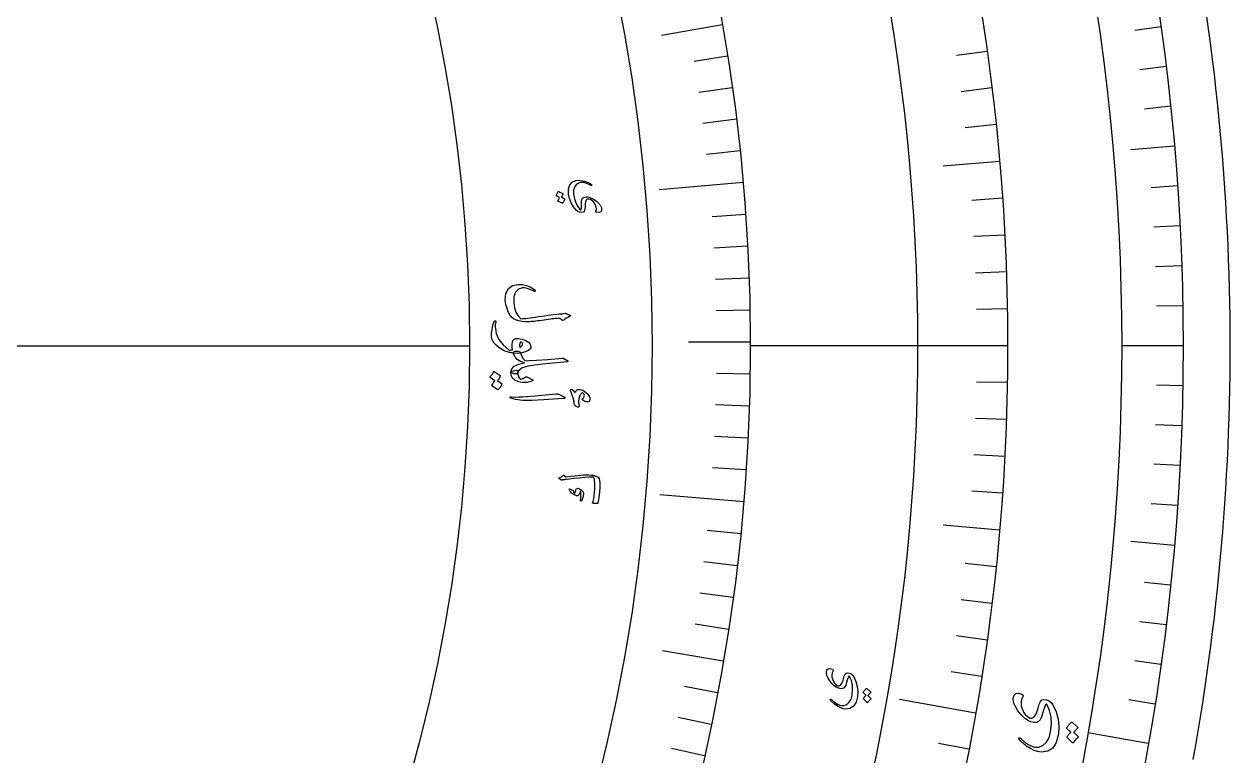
# Model space of a CAD drawing. Header units: millimetres. Extents: x -92 to 92, y -92 to 120.
# Drawn here: x 44.82 to 92.5, y -16.23 to 12.73 of the extents above; entities that cross this region are included whole.
import ezdxf

# ---------------------------------------------------------------- set-up
doc = ezdxf.new("R2010")
doc.units = ezdxf.units.MM
for name, color, linetype in [('CUT_OUTER', 1, 'Continuous'), ('ENGRAVE', 7, 'Continuous'), ('ENGRAVE_FINE', 8, 'Continuous'), ('TEXT', 5, 'Continuous')]:
    doc.layers.add(name, color=color, linetype=linetype)

msp = doc.modelspace()

# ---------------------------------------------------------------- linework, layer by layer
at = {"layer": 'CUT_OUTER'}
msp.add_lwpolyline([(91.5804, 13.0109), (91.6585, 12.4487), (91.7332, 11.8861), (91.8044, 11.323), (91.8721, 10.7595), (91.9364, 10.1956), (91.9972, 9.6313), (92.0546, 9.0666), (92.1085, 8.5016), (92.1589, 7.9363), (92.2059, 7.3706), (92.2494, 6.8047), (92.2894, 6.2386), (92.3259, 5.6722), (92.359, 5.1056), (92.3886, 4.5388), (92.4147, 3.9718), (92.4373, 3.4047), (92.4565, 2.8374), (92.4721, 2.2701), (92.4843, 1.7026), (92.493, 1.1351), (92.4983, 0.5676), (92.5, 0), (92.4983, -0.5676), (92.493, -1.1351), (92.4843, -1.7026), (92.4721, -2.2701), (92.4565, -2.8374), (92.4373, -3.4047), (92.4147, -3.9718), (92.3886, -4.5388), (92.359, -5.1056), (92.3259, -5.6722), (92.2894, -6.2386), (92.2494, -6.8047), (92.2059, -7.3706), (92.1589, -7.9363), (92.1085, -8.5016), (92.0546, -9.0666), (91.9972, -9.6313), (91.9364, -10.1956), (91.8721, -10.7595), (91.8044, -11.323), (91.7332, -11.8861), (91.6585, -12.4487), (91.5804, -13.0109), (91.4988, -13.5726), (91.4138, -14.1337), (91.3254, -14.6944), (91.2335, -15.2545), (91.1382, -15.814), (91.0394, -16.3729)], dxfattribs=at)
at = {"layer": 'ENGRAVE'}
for points in [[(72.4324, 12.7006), (70.0271, 12.2789)], [(90.305, 7.9007), (88.5773, 7.7495)], [(83.3939, 7.296), (81.164, 7.1009)], [(73.2535, 6.4562), (69.9364, 6.1639)], [(-62.4375, 0), (62.4375, 0)], [(73.5374, 0.1464), (71.0954, 0.1416)], [(83.7125, 0), (73.5375, 0)], [(90.65, 0), (88.2219, 0)], [(73.2771, -6.1826), (69.9589, -5.9026)], [(83.3939, -7.296), (81.164, -7.1009)], [(90.305, -7.9007), (88.5773, -7.7495)], [(72.4701, -12.4837), (70.0636, -12.0691)], [(82.4407, -14.5365), (79.4346, -14.0065)], [(89.2728, -15.7412), (86.8816, -15.3196)]]:
    msp.add_lwpolyline(points, dxfattribs=at)
for radius in [90.65, 90.65, 88.2219, 83.7125, 83.7125, 80.1513, 73.5375, 73.5375, 69.6525, 62.4375, 62.4375]:
    msp.add_circle((0, 0), radius, dxfattribs=at)
at = {"layer": 'ENGRAVE_FINE'}
for points in [[(89.7678, 12.616), (88.7373, 12.4712)], [(72.6392, 11.4592), (71.3235, 11.2516)], [(82.8978, 11.6505), (81.6887, 11.4806)], [(89.9743, 11.0475), (88.9414, 10.9206)], [(72.8248, 10.2136), (71.5057, 10.0286)], [(83.0885, 10.202), (81.8766, 10.0532)], [(90.1534, 9.4755), (89.1185, 9.3667)], [(72.9891, 8.9644), (71.667, 8.802)], [(83.2539, 8.7503), (82.0396, 8.6227)], [(73.132, 7.7118), (71.8074, 7.5721)], [(90.4292, 6.3234), (89.3911, 6.2508)], [(83.5086, 5.8395), (82.2906, 5.7543)], [(73.3536, 5.1981), (72.0249, 5.1039)], [(83.5978, 4.3812), (82.3784, 4.3173)], [(90.5258, 4.7443), (89.4866, 4.6898)], [(73.432, 3.9376), (72.1019, 3.8663)], [(83.6615, 2.9215), (82.4412, 2.8789)], [(90.5948, 3.1636), (89.5548, 3.1273)], [(73.4888, 2.6753), (72.1577, 2.6268)], [(83.6998, 1.461), (82.4789, 1.4397)], [(90.6362, 1.5821), (89.5957, 1.5639)], [(73.524, 1.4114), (72.1922, 1.3859)], [(73.529, -1.1193), (72.1971, -1.099)], [(83.6998, -1.461), (82.4789, -1.4397)], [(90.6362, -1.5821), (89.5957, -1.5639)], [(73.4988, -2.3855), (72.1675, -2.3423)], [(83.6615, -2.9215), (82.4412, -2.8789)], [(90.5948, -3.1636), (89.5548, -3.1273)], [(73.4468, -3.6517), (72.1164, -3.5855)], [(83.5978, -4.3812), (82.3784, -4.3173)], [(90.5258, -4.7443), (89.4866, -4.6898)], [(73.3729, -4.9175), (72.0439, -4.8284)], [(83.5086, -5.8395), (82.2906, -5.7543)], [(90.4292, -6.3234), (89.3911, -6.2508)], [(73.1595, -7.4465), (71.8343, -7.3117)], [(73.02, -8.709), (71.6973, -8.5513)], [(83.2539, -8.7503), (82.0396, -8.6227)], [(90.1534, -9.4755), (89.1185, -9.3667)], [(72.8586, -9.9696), (71.5389, -9.789)], [(83.0885, -10.202), (81.8766, -10.0532)], [(89.9743, -11.0475), (88.9414, -10.9206)], [(72.6753, -11.228), (71.3589, -11.0246)], [(82.8978, -11.6505), (81.6887, -11.4806)], [(89.7678, -12.616), (88.7373, -12.4712)], [(82.6819, -13.0955), (81.4759, -12.9045)], [(72.2432, -13.7363), (70.9346, -13.4875)], [(89.5339, -14.1808), (88.5061, -14.018)], [(71.9944, -14.9856), (70.6904, -14.7142)], [(71.7239, -16.2311), (70.4247, -15.9371)], [(82.1745, -15.9731), (80.9759, -15.7401)]]:
    msp.add_lwpolyline(points, dxfattribs=at)
at = {"layer": 'TEXT'}
for points in [[(67.4348, 5.3355), (67.4519, 5.4049), (67.4467, 5.4805), (67.4192, 5.5621), (67.3694, 5.6496), (67.3242, 5.704), (67.272, 5.748), (67.2128, 5.7816), (67.1465, 5.8048), (67.1336, 5.8066), (67.1203, 5.8057), (67.1067, 5.8022), (67.0928, 5.796), (67.0512, 5.7592), (67.0223, 5.701), (67.0062, 5.6215), (67.0028, 5.5207), (67.0004, 5.4212), (66.987, 5.3481), (66.9628, 5.3013), (66.9279, 5.2808), (66.852, 5.2729), (66.7832, 5.2824), (66.7213, 5.3094), (66.6665, 5.3537), (66.5482, 5.4987), (66.4565, 5.6555), (66.3915, 5.8244), (66.3529, 6.0055), (66.3486, 6.2067), (66.3953, 6.362), (66.4933, 6.4717), (66.6428, 6.5357), (66.7273, 6.5469), (66.8204, 6.5437), (66.9223, 6.5263), (67.033, 6.4943), (67.0641, 6.4825), (67.0941, 6.4701), (67.1231, 6.4572), (67.1512, 6.4439), (67.1784, 6.4299), (67.2048, 6.4151), (67.2306, 6.3997), (67.2556, 6.3835), (67.2661, 6.3745), (67.2709, 6.366), (67.2698, 6.358), (67.2629, 6.3505), (67.2539, 6.3459), (67.2446, 6.3441), (67.2351, 6.3451), (67.2253, 6.3491), (67.0794, 6.4215), (66.9503, 6.4602), (66.838, 6.4653), (66.7427, 6.437), (66.6461, 6.3665), (66.5823, 6.2707), (66.5511, 6.1495), (66.5524, 6.0028), (66.584, 5.8175), (66.6371, 5.6527), (66.7119, 5.5082), (66.8086, 5.3839), (66.8165, 5.3766), (66.8241, 5.3742), (66.8312, 5.3767), (66.8379, 5.3841), (66.8492, 5.413), (66.8567, 5.4623), (66.8605, 5.5318), (66.8603, 5.6215), (66.8638, 5.7132), (66.8789, 5.7843), (66.9057, 5.8348), (66.9443, 5.8646), (66.9912, 5.881), (67.0412, 5.8888), (67.0944, 5.888), (67.1506, 5.8785), (67.2627, 5.8415), (67.3678, 5.7856), (67.4658, 5.7107), (67.5566, 5.6169), (67.5783, 5.5917), (67.5974, 5.567), (67.6138, 5.5429), (67.6275, 5.5194), (67.6386, 5.4966), (67.6474, 5.4746), (67.6536, 5.4535), (67.6575, 5.4333), (67.6564, 5.3528), (67.6256, 5.3011), (67.5649, 5.2782), (67.4745, 5.284), (67.4496, 5.2918), (67.4348, 5.3029), (67.4298, 5.3175), (67.4348, 5.3355)], [(66.1854, 5.8147), (66.1883, 5.8124), (66.1901, 5.8089), (66.1911, 5.8043), (66.191, 5.7987), (66.1851, 5.7778), (66.1784, 5.7575), (66.1708, 5.7378), (66.1623, 5.7187), (66.153, 5.7), (66.1425, 5.6816), (66.1309, 5.6636), (66.1183, 5.6458), (66.1143, 5.6422), (66.1098, 5.6404), (66.105, 5.6404), (66.0997, 5.6421), (65.9331, 5.7267), (65.9308, 5.7292), (65.9305, 5.7331), (65.9321, 5.7385), (65.9357, 5.7454), (65.9391, 5.7502), (65.9438, 5.758), (65.9496, 5.7686), (65.9566, 5.7822), (65.9649, 5.7989), (65.9746, 5.8188), (65.9857, 5.842), (65.9983, 5.8683), (65.8686, 5.9349), (65.8645, 5.9382), (65.8632, 5.9427), (65.8646, 5.9484), (65.8688, 5.9555), (65.8725, 5.9616), (65.8779, 5.9712), (65.8851, 5.9844), (65.894, 6.001), (65.9048, 6.0214), (65.9172, 6.0458), (65.9314, 6.0743), (65.9473, 6.1068), (65.9501, 6.1103), (65.9531, 6.112), (65.9562, 6.1119), (65.9595, 6.11), (66.1206, 6.0237), (66.1234, 6.0214), (66.1253, 6.0179), (66.1263, 6.0134), (66.1262, 6.0077), (66.1221, 5.99), (66.1171, 5.9728), (66.1111, 5.956), (66.1041, 5.9396), (66.0963, 5.9237), (66.0878, 5.9082), (66.0785, 5.8932), (66.0686, 5.8787)], [(66.3946, 1.2166), (66.4043, 1.2111), (66.4113, 1.204), (66.4156, 1.1952), (66.4171, 1.1848), (66.4155, 1.1743), (66.4104, 1.1654), (66.4017, 1.158), (66.3895, 1.1521), (66.3181, 1.1209), (66.2566, 1.088), (66.2049, 1.0532), (66.163, 1.0167), (66.1478, 1.0058), (66.1303, 1.0026), (66.1102, 1.0069), (66.0877, 1.0187), (66.0768, 1.0264), (66.0663, 1.0336), (66.0562, 1.0405), (66.0465, 1.0469), (66.0374, 1.053), (66.0291, 1.0586), (66.0216, 1.0639), (66.0149, 1.0688), (66.0026, 1.077), (65.988, 1.0828), (65.9711, 1.0861), (65.9519, 1.087), (65.8978, 1.0823), (65.8389, 1.0763), (65.7751, 1.0691), (65.7063, 1.0606), (65.6328, 1.0511), (65.5543, 1.0407), (65.471, 1.0295), (65.3827, 1.0174), (65.2947, 1.0041), (65.2119, 0.9922), (65.1345, 0.9819), (65.0622, 0.973), (64.9951, 0.9654), (64.9328, 0.9589), (64.8754, 0.9534), (64.8229, 0.949), (64.6673, 0.9426), (64.5197, 0.9531), (64.38, 0.9805), (64.2483, 1.0246), (64.1706, 1.0683), (64.0984, 1.1364), (64.0314, 1.2289), (63.9697, 1.3458), (63.9178, 1.4725), (63.8803, 1.5917), (63.8572, 1.7033), (63.8487, 1.8076), (63.8771, 2.0702), (63.9706, 2.261), (64.1297, 2.3802), (64.3548, 2.4276), (64.5242, 2.4203), (64.6912, 2.3822), (64.8557, 2.3131), (65.0178, 2.2128), (65.0272, 2.2051), (65.0332, 2.1968), (65.0356, 2.188), (65.0346, 2.1787), (65.0312, 2.1687), (65.0265, 2.1611), (65.0207, 2.1558), (65.0135, 2.1528), (65.0028, 2.1504), (64.9924, 2.1505), (64.9823, 2.1529), (64.9726, 2.1577), (64.8302, 2.2251), (64.7093, 2.2706), (64.6099, 2.2944), (64.5321, 2.2965), (64.3666, 2.2385), (64.2535, 2.1221), (64.1927, 1.9475), (64.1834, 1.7144), (64.2116, 1.5052), (64.2686, 1.3279), (64.3547, 1.1825), (64.4701, 1.0688), (64.5247, 1.0722), (64.5886, 1.0774), (64.6616, 1.0846), (64.7438, 1.0937), (64.8354, 1.105), (64.9365, 1.1186), (65.0472, 1.1346), (65.1674, 1.153), (65.2914, 1.1706), (65.4135, 1.1875), (65.5337, 1.2036), (65.6519, 1.2189), (65.7682, 1.2332), (65.8825, 1.2463), (65.9949, 1.2582), (66.1053, 1.2689), (66.2116, 1.2838), (66.2237, 1.2835), (66.2351, 1.2819), (66.2458, 1.2791), (66.2556, 1.275)], [(64.7386, -0.2005), (64.6018, -0.2603), (64.461, -0.2964), (64.3164, -0.309), (64.168, -0.2982), (64.138, -0.293), (64.1074, -0.287), (64.0762, -0.2803), (64.0444, -0.2728), (64.0124, -0.2647), (63.9806, -0.2562), (63.949, -0.2474), (63.9177, -0.2382), (63.8056, -0.1962), (63.6978, -0.1394), (63.5944, -0.0677), (63.4951, 0.0188), (63.4124, 0.1073), (63.3523, 0.1914), (63.3148, 0.2712), (63.2999, 0.3469), (63.3001, 0.4195), (63.3044, 0.493), (63.313, 0.5676), (63.3258, 0.6432), (63.3426, 0.7196), (63.3632, 0.7967), (63.3877, 0.8745), (63.4159, 0.953), (63.4208, 0.9644), (63.4266, 0.9739), (63.4331, 0.9815), (63.4405, 0.9872), (63.4478, 0.9904), (63.4545, 0.9905), (63.4604, 0.9875), (63.4656, 0.9814), (63.4697, 0.9736), (63.4721, 0.9654), (63.473, 0.9567), (63.4724, 0.9477), (63.4612, 0.8848), (63.4536, 0.8321), (63.4499, 0.7893), (63.4499, 0.7567), (63.4919, 0.491), (63.5957, 0.2499), (63.7616, 0.0327), (63.99, -0.1609), (64.0099, -0.1689), (64.0416, -0.1711), (64.0851, -0.1676), (64.1403, -0.1582), (64.1249, -0.0479), (64.1217, 0.05), (64.131, 0.1355), (64.1527, 0.2086), (64.1966, 0.2634), (64.2723, 0.2907), (64.3798, 0.2906), (64.5191, 0.2629), (64.6583, 0.213), (64.7623, 0.1462), (64.831, 0.0627), (64.8643, -0.0374), (64.8611, -0.0806), (64.8391, -0.1222), (64.7983, -0.1622), (64.7386, -0.2005)], [(64.4194, -0.0684), (64.4675, -0.0391), (64.5024, -0.0075), (64.5239, 0.0265), (64.5321, 0.0628), (64.5288, 0.0959), (64.5156, 0.123), (64.4927, 0.1443), (64.4599, 0.1596), (64.4339, 0.1348), (64.4185, 0.0885), (64.4137, 0.0208), (64.4194, -0.0684)], [(66.3185, -0.5974), (66.3233, -0.6027), (66.3254, -0.6087), (66.3248, -0.6156), (66.3214, -0.6232), (66.3164, -0.6287), (66.3111, -0.6327), (66.3054, -0.6351), (66.2993, -0.6358), (65.7473, -0.6942), (65.3305, -0.7332), (65.0023, -0.7706), (64.7625, -0.8068), (64.6113, -0.8419), (64.5193, -0.8785), (64.4449, -0.9249), (64.3878, -0.9812), (64.3482, -1.0475), (64.3288, -1.082), (64.3096, -1.1053), (64.2906, -1.1172), (64.2718, -1.1179), (64.2627, -1.1159), (64.2511, -1.1132), (64.237, -1.11), (64.2203, -1.1061), (64.2013, -1.1014), (64.1801, -1.0957), (64.1569, -1.089), (64.1314, -1.0812), (64.1028, -1.0714), (64.0824, -1.0618), (64.0702, -1.0523), (64.0663, -1.0429), (64.1019, -0.9153), (64.2043, -0.8117), (64.3737, -0.732), (64.6101, -0.676), (64.5242, -0.6493), (64.4478, -0.618), (64.3807, -0.5823), (64.3231, -0.542), (64.2749, -0.4959), (64.233, -0.4393), (64.1974, -0.3724), (64.1681, -0.2951), (64.1669, -0.2889), (64.1666, -0.2826), (64.167, -0.2764), (64.1682, -0.2702), (64.1765, -0.2555), (64.1918, -0.2423), (64.2141, -0.2307), (64.2436, -0.2207), (64.2986, -0.2108), (64.3478, -0.2117), (64.391, -0.2236), (64.4283, -0.2463), (64.4394, -0.2561), (64.4478, -0.2667), (64.4534, -0.278), (64.4563, -0.2902), (64.4976, -0.4146), (64.5474, -0.5064), (64.6061, -0.5656), (64.6736, -0.592), (64.7997, -0.5896), (65.0811, -0.5721), (65.5177, -0.539), (66.1094, -0.4898), (66.1171, -0.4888), (66.1243, -0.4887), (66.1312, -0.4897), (66.1376, -0.4916), (66.1437, -0.494), (66.1493, -0.4961), (66.1546, -0.4981), (66.1595, -0.4998)], [(63.7032, -1.494), (63.707, -1.4979), (63.7092, -1.5034), (63.7099, -1.5104), (63.7089, -1.5188), (63.6966, -1.5489), (63.6831, -1.578), (63.6685, -1.6061), (63.6528, -1.6332), (63.6356, -1.6595), (63.6169, -1.6851), (63.5967, -1.7101), (63.5749, -1.7345), (63.5683, -1.7391), (63.5614, -1.7411), (63.5541, -1.7403), (63.5466, -1.7368), (63.3124, -1.5831), (63.3094, -1.579), (63.3095, -1.573), (63.3129, -1.5652), (63.3194, -1.5556), (63.3253, -1.549), (63.3335, -1.5383), (63.344, -1.5234), (63.3567, -1.5043), (63.3718, -1.4808), (63.3896, -1.4528), (63.41, -1.4203), (63.4331, -1.3831), (63.2507, -1.2626), (63.2451, -1.2571), (63.2439, -1.2502), (63.247, -1.2418), (63.2544, -1.232), (63.2609, -1.2235), (63.2705, -1.2101), (63.2834, -1.1917), (63.2995, -1.1685), (63.3188, -1.1398), (63.3414, -1.1055), (63.3671, -1.0655), (63.3961, -1.0197), (63.4009, -1.0149), (63.4056, -1.0129), (63.4103, -1.0136), (63.4149, -1.0169), (63.641, -1.1717), (63.6448, -1.1756), (63.6471, -1.181), (63.6477, -1.188), (63.6468, -1.1965), (63.6378, -1.2221), (63.6274, -1.247), (63.6157, -1.271), (63.6026, -1.2943), (63.5883, -1.3167), (63.5731, -1.3384), (63.5569, -1.3592), (63.5397, -1.3793)], [(64.724, -1.2387), (64.9164, -1.3305), (64.9375, -1.3439), (64.9449, -1.3578), (64.9385, -1.3722), (64.9184, -1.3872), (64.8586, -1.4142), (64.7963, -1.4348), (64.7317, -1.4491), (64.6646, -1.457), (64.5947, -1.4583), (64.5217, -1.453), (64.4455, -1.4409), (64.3661, -1.4222), (64.2329, -1.3676), (64.1386, -1.2858), (64.0831, -1.1765), (64.0663, -1.0398), (64.0766, -1.0242), (64.1068, -1.0086), (64.1569, -0.9928), (64.2271, -0.977), (64.2646, -0.9727), (64.2953, -0.9741), (64.3193, -0.9813), (64.3365, -0.9943), (64.343, -1.0045), (64.3471, -1.0163), (64.3489, -1.0295), (64.3483, -1.0443), (64.3495, -1.1307), (64.3658, -1.2061), (64.3971, -1.2705), (64.4434, -1.3239), (64.4471, -1.3263), (64.4519, -1.3272), (64.458, -1.3265), (64.4653, -1.3244), (64.5098, -1.313), (64.5552, -1.2957), (64.6015, -1.2725), (64.6487, -1.2435), (64.6665, -1.234), (64.685, -1.2301), (64.7041, -1.2316), (64.724, -1.2387)], [(66.1435, -2.0067), (66.2005, -2.0391), (66.2201, -2.0644), (66.2023, -2.0825), (66.1471, -2.0934), (65.3775, -2.142), (64.9052, -2.1696), (64.5287, -2.1666), (64.2481, -2.1336), (64.0632, -2.071), (64.0483, -2.0602), (64.0404, -2.0508), (64.0394, -2.0428), (64.0455, -2.0362), (64.0549, -2.0311), (64.067, -2.0276), (64.0817, -2.0257), (64.0992, -2.0255), (64.2348, -2.0298), (64.3788, -2.0281), (64.5313, -2.0204), (64.6922, -2.0066), (64.7342, -2.0038), (64.8477, -1.9949), (65.0327, -1.9799), (65.2892, -1.9586), (65.8581, -1.9054), (65.8883, -1.9047), (65.916, -1.9071), (65.9413, -1.9126), (65.9642, -1.9213)], [(66.5786, -2.3138), (66.5724, -2.2715), (66.5665, -2.2322), (66.5608, -2.196), (66.5555, -2.1628), (66.5502, -2.1329), (66.5447, -2.1064), (66.5392, -2.0833), (66.5335, -2.0637), (66.527, -2.0437), (66.5188, -2.0197), (66.509, -1.9916), (66.4975, -1.9594), (66.4842, -1.9231), (66.4688, -1.8828), (66.4513, -1.8384), (66.4318, -1.7899), (66.426, -1.7702), (66.4265, -1.7535), (66.4331, -1.7398), (66.4459, -1.7291), (66.4768, -1.7232), (66.5122, -1.7429), (66.5519, -1.7881), (66.596, -1.8589), (66.6268, -1.8065), (66.6596, -1.767), (66.6944, -1.7404), (66.7312, -1.7268), (66.8, -1.7257), (66.8741, -1.7451), (66.9536, -1.7849), (67.0383, -1.8453), (67.1137, -1.9167), (67.165, -1.9896), (67.1924, -2.064), (67.1957, -2.1396), (67.1842, -2.1814), (67.1621, -2.2094), (67.1295, -2.2236), (67.0864, -2.224), (67.04, -2.2152), (66.9978, -2.2016), (66.9596, -2.1833), (66.9254, -2.1602), (66.9017, -2.1376), (66.8916, -2.117), (66.8951, -2.0984), (66.9123, -2.0819), (66.9377, -2.0632), (66.9566, -2.0411), (66.9689, -2.0155), (66.9747, -1.9864), (66.9756, -1.9558), (66.9701, -1.9286), (66.9583, -1.905), (66.94, -1.8848), (66.9177, -1.8697), (66.8967, -1.8649), (66.877, -1.8702), (66.8585, -1.8857), (66.8139, -1.9444), (66.7803, -2.0163), (66.7575, -2.1014), (66.7455, -2.1998), (66.7455, -2.2084), (66.7461, -2.218), (66.7472, -2.2287), (66.7488, -2.2403), (66.7509, -2.2531), (66.753, -2.2668), (66.7554, -2.2816), (66.7579, -2.2973), (66.7603, -2.3144), (66.7626, -2.3299), (66.7648, -2.3437), (66.7668, -2.3559), (66.7685, -2.3667), (66.7696, -2.3763), (66.7702, -2.3846), (66.7702, -2.3917), (66.7684, -2.405), (66.7639, -2.4158), (66.7567, -2.424), (66.7469, -2.4297), (66.7376, -2.4332), (66.7287, -2.4347), (66.7203, -2.4342), (66.7123, -2.4317), (66.6567, -2.3983), (66.6159, -2.3676), (66.5899, -2.3394), (66.5786, -2.3138)], [(65.9806, -5.2306), (66.0039, -5.2208), (66.026, -5.2105), (66.0469, -5.1995), (66.0668, -5.188), (66.0855, -5.1757), (66.1031, -5.1625), (66.1195, -5.1485), (66.1349, -5.1335), (66.1433, -5.128), (66.1527, -5.1267), (66.1631, -5.1296), (66.1745, -5.1366), (66.2341, -5.1784), (66.2405, -5.1825), (66.2461, -5.1855), (66.2506, -5.1874), (66.2542, -5.1882), (66.4257, -5.1676), (66.5806, -5.15), (66.7189, -5.1354), (66.8406, -5.1238), (66.9455, -5.1154), (67.0336, -5.1104), (67.1047, -5.1087), (67.159, -5.1105), (67.261, -5.1183), (67.2932, -5.1226), (67.3254, -5.1284), (67.3577, -5.1359), (67.3899, -5.1449), (67.4222, -5.1556), (67.4544, -5.1682), (67.4866, -5.1826), (67.5188, -5.1989), (67.5632, -5.2657), (67.5857, -5.4073), (67.5857, -5.6236), (67.5626, -5.9144), (67.5515, -6.0049), (67.5388, -6.0884), (67.5245, -6.1649), (67.5087, -6.2343), (67.5054, -6.2405), (67.5009, -6.2447), (67.4953, -6.2469), (67.4886, -6.2472), (67.4566, -6.2462), (67.4275, -6.245), (67.4012, -6.2437), (67.3779, -6.2422), (67.3572, -6.2406), (67.3389, -6.2389), (67.3229, -6.2369), (67.3094, -6.2348), (67.3018, -6.2332), (67.2977, -6.2301), (67.2973, -6.2254), (67.3003, -6.2193), (67.3195, -6.1719), (67.336, -6.1101), (67.3498, -6.0338), (67.3609, -5.943), (67.3842, -5.6711), (67.3889, -5.4572), (67.3755, -5.3016), (67.3445, -5.2044), (67.2811, -5.1996), (67.1649, -5.2036), (66.9959, -5.2162), (66.7742, -5.2373), (66.552, -5.2599), (66.3839, -5.2775), (66.2699, -5.2903), (66.2099, -5.2983), (66.1935, -5.3009), (66.1781, -5.3035), (66.1637, -5.3058), (66.1505, -5.3079), (66.1384, -5.3099), (66.1276, -5.3118), (66.1182, -5.3135), (66.1101, -5.315), (66.0925, -5.3172), (66.0759, -5.3164), (66.0604, -5.3126), (66.0459, -5.3057), (65.9699, -5.2605), (65.9648, -5.2569), (65.9615, -5.2532), (65.9601, -5.2494), (65.9606, -5.2454), (65.9637, -5.2408), (65.9681, -5.2368), (65.9737, -5.2334), (65.9806, -5.2306)], [(66.3797, -5.6783), (66.3805, -5.6745), (66.3824, -5.6713), (66.3852, -5.6686), (66.389, -5.6666), (66.3924, -5.6662), (66.3959, -5.6662), (66.3996, -5.6668), (66.4036, -5.6679), (66.5102, -5.7206), (66.5209, -5.7268), (66.529, -5.7331), (66.5345, -5.7394), (66.5374, -5.7457), (66.5426, -5.7723), (66.5504, -5.7952), (66.5609, -5.8144), (66.5741, -5.8299), (66.5814, -5.8334), (66.5898, -5.8303), (66.5993, -5.8205), (66.6099, -5.804), (66.6149, -5.7928), (66.6197, -5.7812), (66.6243, -5.7692), (66.6287, -5.7567), (66.6328, -5.7438), (66.6367, -5.7302), (66.6404, -5.7159), (66.644, -5.7009), (66.6704, -5.6504), (66.717, -5.6374), (66.7837, -5.662), (66.8704, -5.7244), (66.8957, -5.7493), (66.915, -5.7731), (66.9284, -5.796), (66.9358, -5.8177), (66.9386, -5.8412), (66.9377, -5.8733), (66.9332, -5.9139), (66.9251, -5.9631), (66.9204, -5.9881), (66.915, -6.0118), (66.9089, -6.0341), (66.9021, -6.055), (66.8951, -6.0746), (66.8882, -6.0929), (66.8814, -6.1099), (66.8747, -6.1256), (66.8682, -6.1351), (66.8612, -6.1416), (66.8537, -6.1452), (66.8456, -6.1459), (66.8375, -6.1439), (66.832, -6.1395), (66.8291, -6.1327), (66.8288, -6.1235), (66.8295, -6.0945), (66.8308, -6.0616), (66.8326, -6.0249), (66.8351, -5.9843), (66.8396, -5.9085), (66.8403, -5.8491), (66.8371, -5.806), (66.8301, -5.7794), (66.8279, -5.7758), (66.8248, -5.7737), (66.8208, -5.7731), (66.8159, -5.774), (66.8127, -5.7755), (66.8097, -5.7786), (66.8068, -5.7833), (66.804, -5.7896), (66.7842, -5.8484), (66.7748, -5.8728), (66.7635, -5.8934), (66.7505, -5.9102), (66.7357, -5.9233), (66.7188, -5.9339), (66.7018, -5.9395), (66.6847, -5.9402), (66.6675, -5.9359), (66.5533, -5.8878), (66.4672, -5.8289), (66.4094, -5.759), (66.3797, -5.6783)], [(76.8109, -12.8716), (76.7741, -12.9406), (76.7593, -13.022), (76.7665, -13.1159), (76.7956, -13.2223), (76.8287, -13.2924), (76.872, -13.3536), (76.9256, -13.4059), (76.9894, -13.4493), (77.0027, -13.4548), (77.0171, -13.4576), (77.0325, -13.4577), (77.049, -13.455), (77.1037, -13.4275), (77.1507, -13.3734), (77.19, -13.2928), (77.2215, -13.1857), (77.2513, -13.0798), (77.2853, -13.0049), (77.3237, -12.9611), (77.3664, -12.9483), (77.4495, -12.96), (77.5204, -12.9888), (77.5791, -13.0345), (77.6256, -13.0974), (77.7119, -13.287), (77.7654, -13.4829), (77.7862, -13.685), (77.7743, -13.893), (77.719, -14.1127), (77.6225, -14.2668), (77.4853, -14.3553), (77.3075, -14.3782), (77.2149, -14.3642), (77.1174, -14.3323), (77.015, -14.2825), (76.9078, -14.2149), (76.8786, -14.193), (76.8505, -14.1708), (76.8237, -14.1484), (76.7981, -14.1258), (76.7735, -14.1028), (76.75, -14.0793), (76.7274, -14.0552), (76.7057, -14.0307), (76.6972, -14.018), (76.6948, -14.0077), (76.6983, -13.9996), (76.7078, -13.9937), (76.7187, -13.9915), (76.7291, -13.9924), (76.7389, -13.9963), (76.7481, -14.0034), (76.8808, -14.1237), (77.0057, -14.2038), (77.1228, -14.2432), (77.2322, -14.242), (77.3558, -14.1957), (77.4523, -14.1119), (77.5216, -13.9906), (77.5635, -13.8318), (77.5838, -13.6225), (77.5742, -13.4292), (77.5348, -13.2521), (77.4659, -13.0915), (77.4594, -13.0815), (77.452, -13.0769), (77.4437, -13.0777), (77.4345, -13.0839), (77.4146, -13.112), (77.3932, -13.1629), (77.3701, -13.2367), (77.3453, -13.3333), (77.3159, -13.4309), (77.2798, -13.5029), (77.2369, -13.5494), (77.1874, -13.5704), (77.1329, -13.5746), (77.0775, -13.5686), (77.0213, -13.5526), (76.9642, -13.5265), (76.8555, -13.4554), (76.7595, -13.3666), (76.6761, -13.2602), (76.6052, -13.1362), (76.589, -13.1037), (76.5753, -13.0725), (76.5644, -13.0427), (76.5561, -13.0142), (76.5504, -12.9872), (76.547, -12.9617), (76.5459, -12.9378), (76.5472, -12.9154), (76.5697, -12.8309), (76.6164, -12.7846), (76.6872, -12.7764), (76.7822, -12.8064), (76.8066, -12.8213), (76.8196, -12.8371), (76.821, -12.8539), (76.8109, -12.8716)], [(78.0079, -13.7336), (78.0056, -13.7302), (78.0046, -13.7259), (78.0049, -13.7207), (78.0066, -13.7145), (78.0189, -13.6933), (78.0319, -13.6731), (78.0457, -13.6537), (78.0602, -13.6351), (78.0755, -13.6173), (78.0919, -13.6001), (78.1094, -13.5836), (78.1279, -13.5676), (78.1332, -13.5649), (78.1384, -13.5641), (78.1436, -13.5655), (78.1487, -13.5689), (78.3014, -13.7093), (78.3032, -13.7127), (78.3024, -13.7172), (78.2991, -13.7227), (78.2933, -13.7292), (78.2882, -13.7336), (78.281, -13.7407), (78.2718, -13.7508), (78.2604, -13.7638), (78.2467, -13.7798), (78.2306, -13.7989), (78.212, -13.8211), (78.191, -13.8465), (78.3089, -13.9576), (78.3123, -13.9624), (78.3123, -13.9678), (78.3091, -13.9737), (78.3025, -13.9803), (78.2968, -13.9859), (78.2882, -13.9949), (78.2767, -14.0073), (78.2622, -14.023), (78.2447, -14.0422), (78.2242, -14.0654), (78.2007, -14.0925), (78.1741, -14.1235), (78.17, -14.1265), (78.1664, -14.1274), (78.163, -14.1264), (78.1601, -14.1233), (78.0153, -13.9811), (78.013, -13.9777), (78.012, -13.9734), (78.0123, -13.9681), (78.014, -13.9619), (78.0236, -13.9438), (78.0341, -13.9264), (78.0454, -13.9098), (78.0577, -13.8939), (78.0707, -13.8788), (78.0842, -13.8643), (78.0984, -13.8505), (78.1132, -13.8374)], [(84.3164, -13.8904), (84.2631, -13.9909), (84.2419, -14.1092), (84.2526, -14.2455), (84.2952, -14.4001), (84.3435, -14.502), (84.4066, -14.5909), (84.4845, -14.6669), (84.5775, -14.7299), (84.5968, -14.738), (84.6178, -14.742), (84.6402, -14.7421), (84.6642, -14.7382), (84.7437, -14.6981), (84.812, -14.6193), (84.869, -14.502), (84.9146, -14.346), (84.9577, -14.1916), (85.007, -14.0825), (85.0626, -14.0185), (85.1248, -13.9998), (85.2456, -14.0165), (85.3489, -14.058), (85.4345, -14.1244), (85.5023, -14.2158), (85.6281, -14.492), (85.7063, -14.7778), (85.7365, -15.0727), (85.7189, -15.3763), (85.6378, -15.6969), (85.4969, -15.9216), (85.2969, -16.0503), (85.0382, -16.0831), (84.9035, -16.0623), (84.7619, -16.0154), (84.6132, -15.9426), (84.4575, -15.8438), (84.4151, -15.8117), (84.3744, -15.7793), (84.3354, -15.7466), (84.2983, -15.7137), (84.2626, -15.6802), (84.2284, -15.6459), (84.1956, -15.6109), (84.1642, -15.5751), (84.1519, -15.5567), (84.1483, -15.5416), (84.1535, -15.5299), (84.1674, -15.5214), (84.1832, -15.5182), (84.1983, -15.5195), (84.2125, -15.5253), (84.2259, -15.5356), (84.4186, -15.711), (84.5999, -15.8279), (84.7701, -15.8858), (84.9293, -15.8844), (85.1093, -15.8173), (85.2499, -15.6953), (85.3511, -15.5185), (85.4124, -15.287), (85.4421, -14.9817), (85.428, -14.6998), (85.3706, -14.4418), (85.2698, -14.2079), (85.2604, -14.1933), (85.2497, -14.1866), (85.2376, -14.1878), (85.2242, -14.1969), (85.1954, -14.2379), (85.1643, -14.3123), (85.1309, -14.4198), (85.0951, -14.5606), (85.0524, -14.7028), (84.9998, -14.8077), (84.9375, -14.8755), (84.8656, -14.9061), (84.7862, -14.9122), (84.7057, -14.9036), (84.6239, -14.8803), (84.5409, -14.8423), (84.3827, -14.739), (84.243, -14.61), (84.1215, -14.4554), (84.0182, -14.2753), (83.9944, -14.2282), (83.9745, -14.1829), (83.9585, -14.1397), (83.9464, -14.0983), (83.9379, -14.0591), (83.9329, -14.0221), (83.9313, -13.9874), (83.9331, -13.9549), (83.9655, -13.8322), (84.033, -13.7648), (84.136, -13.7526), (84.2743, -13.7959), (84.31, -13.8173), (84.3289, -13.8402), (84.331, -13.8646), (84.3164, -13.8904)], [(86.059, -15.1434), (86.0556, -15.1385), (86.0542, -15.1322), (86.0547, -15.1245), (86.0571, -15.1154), (86.075, -15.0846), (86.094, -15.0549), (86.114, -15.0266), (86.1351, -14.9995), (86.1574, -14.9734), (86.1813, -14.9483), (86.2067, -14.924), (86.2336, -14.9007), (86.2413, -14.8966), (86.2489, -14.8956), (86.2564, -14.8975), (86.2638, -14.9025), (86.486, -15.1074), (86.4885, -15.1124), (86.4874, -15.119), (86.4826, -15.127), (86.4741, -15.1366), (86.4668, -15.1429), (86.4563, -15.1534), (86.4428, -15.1682), (86.4262, -15.1872), (86.4063, -15.2106), (86.3828, -15.2386), (86.3558, -15.2711), (86.3251, -15.3081), (86.4965, -15.4706), (86.5014, -15.4776), (86.5014, -15.4854), (86.4967, -15.4941), (86.4871, -15.5037), (86.4789, -15.512), (86.4663, -15.5252), (86.4495, -15.5432), (86.4284, -15.5662), (86.4029, -15.5944), (86.373, -15.6283), (86.3387, -15.6679), (86.2999, -15.7132), (86.294, -15.7175), (86.2886, -15.7189), (86.2838, -15.7174), (86.2795, -15.7129), (86.0693, -15.505), (86.0659, -15.5), (86.0645, -15.4937), (86.065, -15.486), (86.0675, -15.477), (86.0815, -15.4505), (86.0968, -15.4251), (86.1133, -15.4008), (86.1312, -15.3776), (86.1501, -15.3554), (86.1699, -15.3343), (86.1905, -15.3141), (86.212, -15.295)]]:
    msp.add_lwpolyline(points, close=True, dxfattribs=at)

doc.saveas('drawing.dxf')
